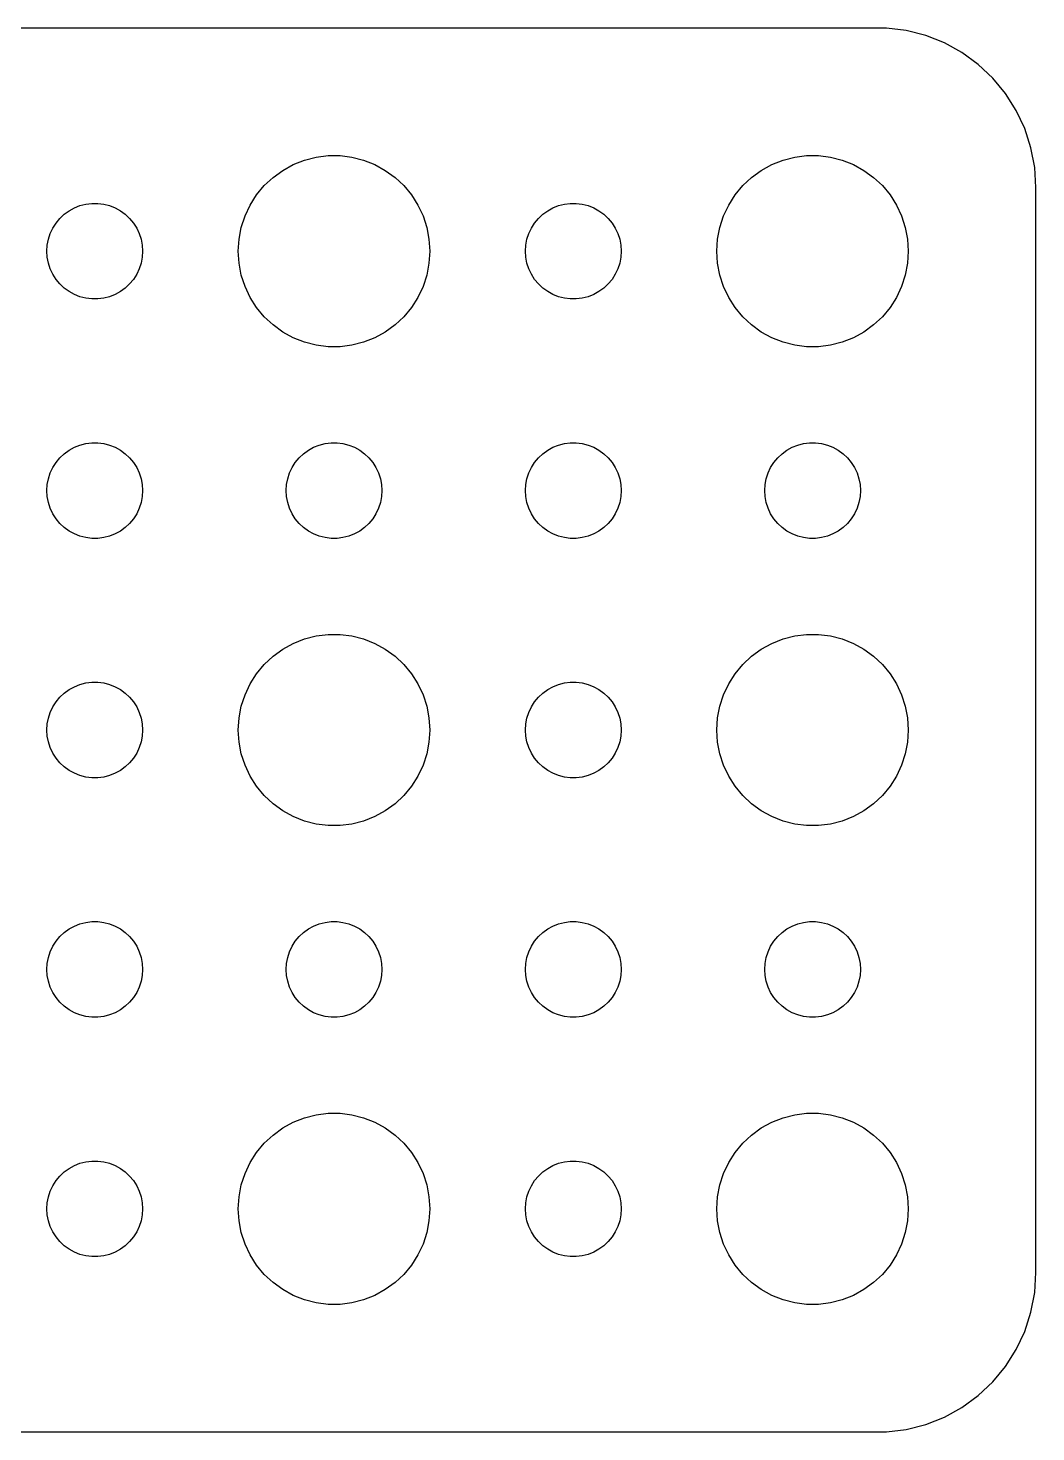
# Model space of a CAD drawing. Header units: metres. Extents: x -29.5 to 29.5, y -22 to 22.
# Drawn here: x -2.09 to 29.5, y -21.99 to 21.99 of the extents above; entities that cross this region are included whole.
import ezdxf

# ---------------------------------------------------------------- set-up
doc = ezdxf.new("R2010")
doc.units = ezdxf.units.M

msp = doc.modelspace()

# ---------------------------------------------------------------- linework, layer by layer
for p, q in [((24.8139, 21.9901), (-24.8139, 21.9901)), ((25.4369, 21.9114), (24.8139, 21.9901)), ((26.0451, 21.7553), (25.4369, 21.9114)), ((26.6289, 21.5241), (26.0451, 21.7553)), ((27.1791, 21.2216), (26.6289, 21.5241)), ((27.6871, 20.8526), (27.1791, 21.2216)), ((28.1448, 20.4227), (27.6871, 20.8526)), ((28.5451, 19.9389), (28.1448, 20.4227)), ((28.8815, 19.4088), (28.5451, 19.9389)), ((29.1489, 18.8406), (28.8815, 19.4088)), ((29.3429, 18.2434), (29.1489, 18.8406)), ((29.4606, 17.6267), (29.3429, 18.2434)), ((5.89252, 17.533), (6.22266, 17.7145)), ((6.22266, 17.7145), (6.57294, 17.8532)), ((6.57294, 17.8532), (6.93785, 17.9469)), ((6.93785, 17.9469), (7.31161, 17.9941)), ((7.31161, 17.9941), (7.68837, 17.9941)), ((7.68837, 17.9941), (8.06213, 17.9469)), ((8.06213, 17.9469), (8.42705, 17.8532)), ((8.42705, 17.8532), (8.77733, 17.7145)), ((8.77733, 17.7145), (9.10747, 17.533)), ((20.8925, 17.533), (21.2227, 17.7145)), ((21.2227, 17.7145), (21.5729, 17.8532)), ((21.5729, 17.8532), (21.9379, 17.9469)), ((21.9379, 17.9469), (22.3116, 17.9941)), ((22.3116, 17.9941), (22.6884, 17.9941)), ((22.6884, 17.9941), (23.0621, 17.9469)), ((23.0621, 17.9469), (23.427, 17.8532)), ((23.427, 17.8532), (23.7773, 17.7145)), ((23.7773, 17.7145), (24.1075, 17.533)), ((29.5, 17), (29.4606, 17.6267)), ((5.31308, 17.0536), (5.58772, 17.3115)), ((5.58772, 17.3115), (5.89252, 17.533)), ((9.10747, 17.533), (9.41226, 17.3115)), ((9.41226, 17.3115), (9.6869, 17.0536)), ((20.3131, 17.0536), (20.5877, 17.3115)), ((20.5877, 17.3115), (20.8925, 17.533)), ((24.1075, 17.533), (24.4123, 17.3115)), ((24.4123, 17.3115), (24.6869, 17.0536)), ((4.87108, 16.4453), (5.07294, 16.7634)), ((5.07294, 16.7634), (5.31308, 17.0536)), ((9.6869, 17.0536), (9.92705, 16.7634)), ((9.92705, 16.7634), (10.1289, 16.4453)), ((19.8711, 16.4453), (20.0729, 16.7634)), ((20.0729, 16.7634), (20.3131, 17.0536)), ((24.6869, 17.0536), (24.927, 16.7634)), ((24.927, 16.7634), (25.1289, 16.4453)), ((29.5, -17), (29.5, 17)), ((-0.803726, 16.2665), (-0.638657, 16.3572)), ((-0.638657, 16.3572), (-0.463516, 16.4266)), ((-0.463516, 16.4266), (-0.281067, 16.4734)), ((-0.281067, 16.4734), (-0.094177, 16.497)), ((-0.094177, 16.497), (0.094177, 16.497)), ((0.094177, 16.497), (0.281067, 16.4734)), ((0.281067, 16.4734), (0.463516, 16.4266)), ((0.463516, 16.4266), (0.638657, 16.3572)), ((0.638657, 16.3572), (0.803726, 16.2665)), ((4.71066, 16.1044), (4.87108, 16.4453)), ((10.1289, 16.4453), (10.2893, 16.1044)), ((14.1963, 16.2665), (14.3613, 16.3572)), ((14.3613, 16.3572), (14.5365, 16.4266)), ((14.5365, 16.4266), (14.7189, 16.4734)), ((14.7189, 16.4734), (14.9058, 16.497)), ((14.9058, 16.497), (15.0942, 16.497)), ((15.0942, 16.497), (15.2811, 16.4734)), ((15.2811, 16.4734), (15.4635, 16.4266)), ((15.4635, 16.4266), (15.6387, 16.3572)), ((15.6387, 16.3572), (15.8037, 16.2665)), ((19.7107, 16.1044), (19.8711, 16.4453)), ((25.1289, 16.4453), (25.2893, 16.1044)), ((-1.31445, 15.7226), (-1.21352, 15.8817)), ((-1.21352, 15.8817), (-1.09344, 16.0268)), ((-1.09344, 16.0268), (-0.956131, 16.1558)), ((-0.956131, 16.1558), (-0.803726, 16.2665)), ((0.803726, 16.2665), (0.956131, 16.1558)), ((0.956131, 16.1558), (1.09344, 16.0268)), ((1.09344, 16.0268), (1.21352, 15.8817)), ((1.21352, 15.8817), (1.31445, 15.7226)), ((4.59424, 15.7461), (4.71066, 16.1044)), ((10.2893, 16.1044), (10.4057, 15.7461)), ((13.6855, 15.7226), (13.7865, 15.8817)), ((13.7865, 15.8817), (13.9065, 16.0268)), ((13.9065, 16.0268), (14.0439, 16.1558)), ((14.0439, 16.1558), (14.1963, 16.2665)), ((15.8037, 16.2665), (15.9561, 16.1558)), ((15.9561, 16.1558), (16.0934, 16.0268)), ((16.0934, 16.0268), (16.2135, 15.8817)), ((16.2135, 15.8817), (16.3145, 15.7226)), ((19.5942, 15.7461), (19.7107, 16.1044)), ((25.2893, 16.1044), (25.4057, 15.7461)), ((-1.45287, 15.373), (-1.39465, 15.5522)), ((-1.39465, 15.5522), (-1.31445, 15.7226)), ((1.31445, 15.7226), (1.39465, 15.5522)), ((1.39465, 15.5522), (1.45287, 15.373)), ((4.52365, 15.376), (4.59424, 15.7461)), ((10.4057, 15.7461), (10.4763, 15.376)), ((13.5471, 15.373), (13.6053, 15.5522)), ((13.6053, 15.5522), (13.6855, 15.7226)), ((16.3145, 15.7226), (16.3947, 15.5522)), ((16.3947, 15.5522), (16.4529, 15.373)), ((19.5237, 15.376), (19.5942, 15.7461)), ((25.4057, 15.7461), (25.4763, 15.376)), ((-1.5, 15), (-1.48816, 15.188)), ((-1.48816, 14.812), (-1.5, 15)), ((-1.48816, 15.188), (-1.45287, 15.373)), ((1.45287, 15.373), (1.48816, 15.188)), ((1.48816, 15.188), (1.5, 15)), ((1.5, 15), (1.48816, 14.812)), ((4.5, 15), (4.52365, 15.376)), ((4.52365, 14.624), (4.5, 15)), ((10.4763, 15.376), (10.5, 15)), ((10.5, 15), (10.4763, 14.624)), ((13.5, 15), (13.5118, 15.188)), ((13.5118, 14.812), (13.5, 15)), ((13.5118, 15.188), (13.5471, 15.373)), ((16.4529, 15.373), (16.4882, 15.188)), ((16.4882, 15.188), (16.5, 15)), ((16.5, 15), (16.4882, 14.812)), ((19.5, 15), (19.5237, 15.376)), ((19.5237, 14.624), (19.5, 15)), ((25.4763, 15.376), (25.5, 15)), ((25.5, 15), (25.4763, 14.624)), ((-1.45287, 14.627), (-1.48816, 14.812)), ((-1.39465, 14.4478), (-1.45287, 14.627)), ((1.45287, 14.627), (1.39465, 14.4478)), ((1.48816, 14.812), (1.45287, 14.627)), ((4.59424, 14.2539), (4.52365, 14.624)), ((10.4763, 14.624), (10.4057, 14.2539)), ((13.5471, 14.627), (13.5118, 14.812)), ((13.6053, 14.4478), (13.5471, 14.627)), ((16.4529, 14.627), (16.3947, 14.4478)), ((16.4882, 14.812), (16.4529, 14.627)), ((19.5942, 14.2539), (19.5237, 14.624)), ((25.4763, 14.624), (25.4057, 14.2539)), ((-1.31445, 14.2774), (-1.39465, 14.4478)), ((-1.21352, 14.1183), (-1.31445, 14.2774)), ((-1.09344, 13.9732), (-1.21352, 14.1183)), ((1.21352, 14.1183), (1.09344, 13.9732)), ((1.31445, 14.2774), (1.21352, 14.1183)), ((1.39465, 14.4478), (1.31445, 14.2774)), ((4.71066, 13.8956), (4.59424, 14.2539)), ((10.4057, 14.2539), (10.2893, 13.8956)), ((13.6855, 14.2774), (13.6053, 14.4478)), ((13.7865, 14.1183), (13.6855, 14.2774)), ((13.9065, 13.9732), (13.7865, 14.1183)), ((16.2135, 14.1183), (16.0934, 13.9732)), ((16.3145, 14.2774), (16.2135, 14.1183)), ((16.3947, 14.4478), (16.3145, 14.2774)), ((19.7107, 13.8956), (19.5942, 14.2539)), ((25.4057, 14.2539), (25.2893, 13.8956)), ((-0.956131, 13.8442), (-1.09344, 13.9732)), ((-0.803726, 13.7335), (-0.956131, 13.8442)), ((-0.638657, 13.6427), (-0.803726, 13.7335)), ((-0.463516, 13.5734), (-0.638657, 13.6427)), ((0.638657, 13.6427), (0.463516, 13.5734)), ((0.803726, 13.7335), (0.638657, 13.6427)), ((0.956131, 13.8442), (0.803726, 13.7335)), ((1.09344, 13.9732), (0.956131, 13.8442)), ((4.87108, 13.5547), (4.71066, 13.8956)), ((10.2893, 13.8956), (10.1289, 13.5547)), ((14.0439, 13.8442), (13.9065, 13.9732)), ((14.1963, 13.7335), (14.0439, 13.8442)), ((14.3613, 13.6427), (14.1963, 13.7335)), ((14.5365, 13.5734), (14.3613, 13.6427)), ((15.6387, 13.6427), (15.4635, 13.5734)), ((15.8037, 13.7335), (15.6387, 13.6427)), ((15.9561, 13.8442), (15.8037, 13.7335)), ((16.0934, 13.9732), (15.9561, 13.8442)), ((19.8711, 13.5547), (19.7107, 13.8956)), ((25.2893, 13.8956), (25.1289, 13.5547)), ((-0.281067, 13.5266), (-0.463516, 13.5734)), ((-0.094177, 13.5029), (-0.281067, 13.5266)), ((0.094177, 13.5029), (-0.094177, 13.5029)), ((0.281067, 13.5266), (0.094177, 13.5029)), ((0.463516, 13.5734), (0.281067, 13.5266)), ((5.07294, 13.2366), (4.87108, 13.5547)), ((5.31308, 12.9464), (5.07294, 13.2366)), ((9.92705, 13.2366), (9.6869, 12.9464)), ((10.1289, 13.5547), (9.92705, 13.2366)), ((14.7189, 13.5266), (14.5365, 13.5734)), ((14.9058, 13.5029), (14.7189, 13.5266)), ((15.0942, 13.5029), (14.9058, 13.5029)), ((15.2811, 13.5266), (15.0942, 13.5029)), ((15.4635, 13.5734), (15.2811, 13.5266)), ((20.0729, 13.2366), (19.8711, 13.5547)), ((20.3131, 12.9464), (20.0729, 13.2366)), ((24.927, 13.2366), (24.6869, 12.9464)), ((25.1289, 13.5547), (24.927, 13.2366)), ((5.58772, 12.6884), (5.31308, 12.9464)), ((9.6869, 12.9464), (9.41226, 12.6884)), ((20.5877, 12.6884), (20.3131, 12.9464)), ((24.6869, 12.9464), (24.4123, 12.6884)), ((5.89252, 12.467), (5.58772, 12.6884)), ((6.22266, 12.2855), (5.89252, 12.467)), ((9.10747, 12.467), (8.77733, 12.2855)), ((9.41226, 12.6884), (9.10747, 12.467)), ((20.8925, 12.467), (20.5877, 12.6884)), ((21.2227, 12.2855), (20.8925, 12.467)), ((24.1075, 12.467), (23.7773, 12.2855)), ((24.4123, 12.6884), (24.1075, 12.467)), ((6.57294, 12.1468), (6.22266, 12.2855)), ((6.93785, 12.0531), (6.57294, 12.1468)), ((7.31161, 12.0059), (6.93785, 12.0531)), ((7.68837, 12.0059), (7.31161, 12.0059)), ((8.06213, 12.0531), (7.68837, 12.0059)), ((8.42705, 12.1468), (8.06213, 12.0531)), ((8.77733, 12.2855), (8.42705, 12.1468)), ((21.5729, 12.1468), (21.2227, 12.2855)), ((21.9379, 12.0531), (21.5729, 12.1468)), ((22.3116, 12.0059), (21.9379, 12.0531)), ((22.6884, 12.0059), (22.3116, 12.0059)), ((23.0621, 12.0531), (22.6884, 12.0059)), ((23.427, 12.1468), (23.0621, 12.0531)), ((23.7773, 12.2855), (23.427, 12.1468)), ((-0.803726, 8.76648), (-0.638657, 8.85724)), ((-0.638657, 8.85724), (-0.463516, 8.92657)), ((-0.463516, 8.92657), (-0.281067, 8.97342)), ((-0.281067, 8.97342), (-0.094177, 8.99704)), ((-0.094177, 8.99704), (0.094177, 8.99704)), ((0.094177, 8.99704), (0.281067, 8.97342)), ((0.281067, 8.97342), (0.463516, 8.92657)), ((0.463516, 8.92657), (0.638657, 8.85724)), ((0.638657, 8.85724), (0.803726, 8.76648)), ((6.69626, 8.76648), (6.86133, 8.85724)), ((6.86133, 8.85724), (7.03647, 8.92657)), ((7.03647, 8.92657), (7.21892, 8.97342)), ((7.21892, 8.97342), (7.40581, 8.99704)), ((7.40581, 8.99704), (7.59418, 8.99704)), ((7.59418, 8.99704), (7.78107, 8.97342)), ((7.78107, 8.97342), (7.96352, 8.92657)), ((7.96352, 8.92657), (8.13866, 8.85724)), ((8.13866, 8.85724), (8.30373, 8.76648)), ((14.1963, 8.76648), (14.3613, 8.85724)), ((14.3613, 8.85724), (14.5365, 8.92657)), ((14.5365, 8.92657), (14.7189, 8.97342)), ((14.7189, 8.97342), (14.9058, 8.99704)), ((14.9058, 8.99704), (15.0942, 8.99704)), ((15.0942, 8.99704), (15.2811, 8.97342)), ((15.2811, 8.97342), (15.4635, 8.92657)), ((15.4635, 8.92657), (15.6387, 8.85724)), ((15.6387, 8.85724), (15.8037, 8.76648)), ((21.6963, 8.76648), (21.8613, 8.85724)), ((21.8613, 8.85724), (22.0365, 8.92657)), ((22.0365, 8.92657), (22.2189, 8.97342)), ((22.2189, 8.97342), (22.4058, 8.99704)), ((22.4058, 8.99704), (22.5942, 8.99704)), ((22.5942, 8.99704), (22.7811, 8.97342)), ((22.7811, 8.97342), (22.9635, 8.92657)), ((22.9635, 8.92657), (23.1387, 8.85724)), ((23.1387, 8.85724), (23.3037, 8.76648)), ((-1.31445, 8.22263), (-1.21352, 8.38167)), ((-1.21352, 8.38167), (-1.09344, 8.52681)), ((-1.09344, 8.52681), (-0.956131, 8.65576)), ((-0.956131, 8.65576), (-0.803726, 8.76648)), ((0.803726, 8.76648), (0.956131, 8.65576)), ((0.956131, 8.65576), (1.09344, 8.52681)), ((1.09344, 8.52681), (1.21352, 8.38167)), ((1.21352, 8.38167), (1.31445, 8.22263)), ((6.18553, 8.22263), (6.28647, 8.38167)), ((6.28647, 8.38167), (6.40654, 8.52681)), ((6.40654, 8.52681), (6.54385, 8.65576)), ((6.54385, 8.65576), (6.69626, 8.76648)), ((8.30373, 8.76648), (8.45613, 8.65576)), ((8.45613, 8.65576), (8.59344, 8.52681)), ((8.59344, 8.52681), (8.71352, 8.38167)), ((8.71352, 8.38167), (8.81445, 8.22263)), ((13.6855, 8.22263), (13.7865, 8.38167)), ((13.7865, 8.38167), (13.9065, 8.52681)), ((13.9065, 8.52681), (14.0439, 8.65576)), ((14.0439, 8.65576), (14.1963, 8.76648)), ((15.8037, 8.76648), (15.9561, 8.65576)), ((15.9561, 8.65576), (16.0934, 8.52681)), ((16.0934, 8.52681), (16.2135, 8.38167)), ((16.2135, 8.38167), (16.3145, 8.22263)), ((21.1855, 8.22263), (21.2865, 8.38167)), ((21.2865, 8.38167), (21.4065, 8.52681)), ((21.4065, 8.52681), (21.5439, 8.65576)), ((21.5439, 8.65576), (21.6963, 8.76648)), ((23.3037, 8.76648), (23.4561, 8.65576)), ((23.4561, 8.65576), (23.5934, 8.52681)), ((23.5934, 8.52681), (23.7135, 8.38167)), ((23.7135, 8.38167), (23.8145, 8.22263)), ((-1.45287, 7.87303), (-1.39465, 8.05219)), ((-1.39465, 8.05219), (-1.31445, 8.22263)), ((1.31445, 8.22263), (1.39465, 8.05219)), ((1.39465, 8.05219), (1.45287, 7.87303)), ((6.04712, 7.87303), (6.10533, 8.05219)), ((6.10533, 8.05219), (6.18553, 8.22263)), ((8.81445, 8.22263), (8.89465, 8.05219)), ((8.89465, 8.05219), (8.95287, 7.87303)), ((13.5471, 7.87303), (13.6053, 8.05219)), ((13.6053, 8.05219), (13.6855, 8.22263)), ((16.3145, 8.22263), (16.3947, 8.05219)), ((16.3947, 8.05219), (16.4529, 7.87303)), ((21.0471, 7.87303), (21.1053, 8.05219)), ((21.1053, 8.05219), (21.1855, 8.22263)), ((23.8145, 8.22263), (23.8947, 8.05219)), ((23.8947, 8.05219), (23.9529, 7.87303)), ((-1.5, 7.5), (-1.48816, 7.68799)), ((-1.48816, 7.312), (-1.5, 7.5)), ((-1.48816, 7.68799), (-1.45287, 7.87303)), ((1.45287, 7.87303), (1.48816, 7.68799)), ((1.48816, 7.68799), (1.5, 7.5)), ((1.5, 7.5), (1.48816, 7.312)), ((6, 7.5), (6.01183, 7.68799)), ((6.01183, 7.312), (6, 7.5)), ((6.01183, 7.68799), (6.04712, 7.87303)), ((8.95287, 7.87303), (8.98816, 7.68799)), ((8.98816, 7.68799), (9, 7.5)), ((9, 7.5), (8.98816, 7.312)), ((13.5, 7.5), (13.5118, 7.68799)), ((13.5118, 7.312), (13.5, 7.5)), ((13.5118, 7.68799), (13.5471, 7.87303)), ((16.4529, 7.87303), (16.4882, 7.68799)), ((16.4882, 7.68799), (16.5, 7.5)), ((16.5, 7.5), (16.4882, 7.312)), ((21, 7.5), (21.0118, 7.68799)), ((21.0118, 7.312), (21, 7.5)), ((21.0118, 7.68799), (21.0471, 7.87303)), ((23.9529, 7.87303), (23.9882, 7.68799)), ((23.9882, 7.68799), (24, 7.5)), ((24, 7.5), (23.9882, 7.312)), ((-1.45287, 7.12695), (-1.48816, 7.312)), ((-1.39465, 6.9478), (-1.45287, 7.12695)), ((1.45287, 7.12695), (1.39465, 6.9478)), ((1.48816, 7.312), (1.45287, 7.12695)), ((6.04712, 7.12695), (6.01183, 7.312)), ((6.10533, 6.9478), (6.04712, 7.12695)), ((8.95287, 7.12695), (8.89465, 6.9478)), ((8.98816, 7.312), (8.95287, 7.12695)), ((13.5471, 7.12695), (13.5118, 7.312)), ((13.6053, 6.9478), (13.5471, 7.12695)), ((16.4529, 7.12695), (16.3947, 6.9478)), ((16.4882, 7.312), (16.4529, 7.12695)), ((21.0471, 7.12695), (21.0118, 7.312)), ((21.1053, 6.9478), (21.0471, 7.12695)), ((23.9529, 7.12695), (23.8947, 6.9478)), ((23.9882, 7.312), (23.9529, 7.12695)), ((-1.31445, 6.77736), (-1.39465, 6.9478)), ((-1.21352, 6.61832), (-1.31445, 6.77736)), ((-1.09344, 6.47318), (-1.21352, 6.61832)), ((1.21352, 6.61832), (1.09344, 6.47318)), ((1.31445, 6.77736), (1.21352, 6.61832)), ((1.39465, 6.9478), (1.31445, 6.77736)), ((6.18553, 6.77736), (6.10533, 6.9478)), ((6.28647, 6.61832), (6.18553, 6.77736)), ((6.40654, 6.47318), (6.28647, 6.61832)), ((8.71352, 6.61832), (8.59344, 6.47318)), ((8.81445, 6.77736), (8.71352, 6.61832)), ((8.89465, 6.9478), (8.81445, 6.77736)), ((13.6855, 6.77736), (13.6053, 6.9478)), ((13.7865, 6.61832), (13.6855, 6.77736)), ((13.9065, 6.47318), (13.7865, 6.61832)), ((16.2135, 6.61832), (16.0934, 6.47318)), ((16.3145, 6.77736), (16.2135, 6.61832)), ((16.3947, 6.9478), (16.3145, 6.77736)), ((21.1855, 6.77736), (21.1053, 6.9478)), ((21.2865, 6.61832), (21.1855, 6.77736)), ((21.4065, 6.47318), (21.2865, 6.61832)), ((23.7135, 6.61832), (23.5934, 6.47318)), ((23.8145, 6.77736), (23.7135, 6.61832)), ((23.8947, 6.9478), (23.8145, 6.77736)), ((-0.956131, 6.34422), (-1.09344, 6.47318)), ((-0.803726, 6.23351), (-0.956131, 6.34422)), ((-0.638657, 6.14275), (-0.803726, 6.23351)), ((0.803726, 6.23351), (0.638657, 6.14275)), ((0.956131, 6.34422), (0.803726, 6.23351)), ((1.09344, 6.47318), (0.956131, 6.34422)), ((6.54385, 6.34422), (6.40654, 6.47318)), ((6.69626, 6.23351), (6.54385, 6.34422)), ((6.86133, 6.14275), (6.69626, 6.23351)), ((8.30373, 6.23351), (8.13866, 6.14275)), ((8.45613, 6.34422), (8.30373, 6.23351)), ((8.59344, 6.47318), (8.45613, 6.34422)), ((14.0439, 6.34422), (13.9065, 6.47318)), ((14.1963, 6.23351), (14.0439, 6.34422)), ((14.3613, 6.14275), (14.1963, 6.23351)), ((15.8037, 6.23351), (15.6387, 6.14275)), ((15.9561, 6.34422), (15.8037, 6.23351)), ((16.0934, 6.47318), (15.9561, 6.34422)), ((21.5439, 6.34422), (21.4065, 6.47318)), ((21.6963, 6.23351), (21.5439, 6.34422)), ((21.8613, 6.14275), (21.6963, 6.23351)), ((23.3037, 6.23351), (23.1387, 6.14275)), ((23.4561, 6.34422), (23.3037, 6.23351)), ((23.5934, 6.47318), (23.4561, 6.34422)), ((-0.463516, 6.07341), (-0.638657, 6.14275)), ((-0.281067, 6.02657), (-0.463516, 6.07341)), ((-0.094177, 6.00294), (-0.281067, 6.02657)), ((0.094177, 6.00294), (-0.094177, 6.00294)), ((0.281067, 6.02657), (0.094177, 6.00294)), ((0.463516, 6.07341), (0.281067, 6.02657)), ((0.638657, 6.14275), (0.463516, 6.07341)), ((7.03647, 6.07341), (6.86133, 6.14275)), ((7.21892, 6.02657), (7.03647, 6.07341)), ((7.40581, 6.00294), (7.21892, 6.02657)), ((7.59418, 6.00294), (7.40581, 6.00294)), ((7.78107, 6.02657), (7.59418, 6.00294)), ((7.96352, 6.07341), (7.78107, 6.02657)), ((8.13866, 6.14275), (7.96352, 6.07341)), ((14.5365, 6.07341), (14.3613, 6.14275)), ((14.7189, 6.02657), (14.5365, 6.07341)), ((14.9058, 6.00294), (14.7189, 6.02657)), ((15.0942, 6.00294), (14.9058, 6.00294)), ((15.2811, 6.02657), (15.0942, 6.00294)), ((15.4635, 6.07341), (15.2811, 6.02657)), ((15.6387, 6.14275), (15.4635, 6.07341)), ((22.0365, 6.07341), (21.8613, 6.14275)), ((22.2189, 6.02657), (22.0365, 6.07341)), ((22.4058, 6.00294), (22.2189, 6.02657)), ((22.5942, 6.00294), (22.4058, 6.00294)), ((22.7811, 6.02657), (22.5942, 6.00294)), ((22.9635, 6.07341), (22.7811, 6.02657)), ((23.1387, 6.14275), (22.9635, 6.07341)), ((5.89252, 2.53297), (6.22266, 2.71448)), ((6.22266, 2.71448), (6.57294, 2.85316)), ((6.57294, 2.85316), (6.93785, 2.94685)), ((6.93785, 2.94685), (7.31161, 2.99408)), ((7.31161, 2.99408), (7.68837, 2.99408)), ((7.68837, 2.99408), (8.06213, 2.94685)), ((8.06213, 2.94685), (8.42705, 2.85316)), ((8.42705, 2.85316), (8.77733, 2.71448)), ((8.77733, 2.71448), (9.10747, 2.53297)), ((20.8925, 2.53297), (21.2227, 2.71448)), ((21.2227, 2.71448), (21.5729, 2.85316)), ((21.5729, 2.85316), (21.9379, 2.94685)), ((21.9379, 2.94685), (22.3116, 2.99408)), ((22.3116, 2.99408), (22.6884, 2.99408)), ((22.6884, 2.99408), (23.0621, 2.94685)), ((23.0621, 2.94685), (23.427, 2.85316)), ((23.427, 2.85316), (23.7773, 2.71448)), ((23.7773, 2.71448), (24.1075, 2.53297)), ((5.31308, 2.05363), (5.58772, 2.31154)), ((5.58772, 2.31154), (5.89252, 2.53297)), ((9.10747, 2.53297), (9.41226, 2.31154)), ((9.41226, 2.31154), (9.6869, 2.05363)), ((20.3131, 2.05363), (20.5877, 2.31154)), ((20.5877, 2.31154), (20.8925, 2.53297)), ((24.1075, 2.53297), (24.4123, 2.31154)), ((24.4123, 2.31154), (24.6869, 2.05363)), ((4.87108, 1.44525), (5.07294, 1.76335)), ((5.07294, 1.76335), (5.31308, 2.05363)), ((9.6869, 2.05363), (9.92705, 1.76335)), ((9.92705, 1.76335), (10.1289, 1.44525)), ((19.8711, 1.44525), (20.0729, 1.76335)), ((20.0729, 1.76335), (20.3131, 2.05363)), ((24.6869, 2.05363), (24.927, 1.76335)), ((24.927, 1.76335), (25.1289, 1.44525)), ((-0.803726, 1.26648), (-0.638657, 1.35724)), ((-0.638657, 1.35724), (-0.463516, 1.42657)), ((-0.463516, 1.42657), (-0.281067, 1.47342)), ((-0.281067, 1.47342), (-0.094177, 1.49704)), ((-0.094177, 1.49704), (0.094177, 1.49704)), ((0.094177, 1.49704), (0.281067, 1.47342)), ((0.281067, 1.47342), (0.463516, 1.42657)), ((0.463516, 1.42657), (0.638657, 1.35724)), ((0.638657, 1.35724), (0.803726, 1.26648)), ((4.71066, 1.10437), (4.87108, 1.44525)), ((10.1289, 1.44525), (10.2893, 1.10437)), ((14.1963, 1.26648), (14.3613, 1.35724)), ((14.3613, 1.35724), (14.5365, 1.42657)), ((14.5365, 1.42657), (14.7189, 1.47342)), ((14.7189, 1.47342), (14.9058, 1.49704)), ((14.9058, 1.49704), (15.0942, 1.49704)), ((15.0942, 1.49704), (15.2811, 1.47342)), ((15.2811, 1.47342), (15.4635, 1.42657)), ((15.4635, 1.42657), (15.6387, 1.35724)), ((15.6387, 1.35724), (15.8037, 1.26648)), ((19.7107, 1.10437), (19.8711, 1.44525)), ((25.1289, 1.44525), (25.2893, 1.10437)), ((-1.31445, 0.722626), (-1.21352, 0.881668)), ((-1.21352, 0.881668), (-1.09344, 1.02681)), ((-1.09344, 1.02681), (-0.956131, 1.15576)), ((-0.956131, 1.15576), (-0.803726, 1.26648)), ((0.803726, 1.26648), (0.956131, 1.15576)), ((0.956131, 1.15576), (1.09344, 1.02681)), ((1.09344, 1.02681), (1.21352, 0.881668)), ((1.21352, 0.881668), (1.31445, 0.722626)), ((4.59424, 0.746063), (4.71066, 1.10437)), ((10.2893, 1.10437), (10.4057, 0.746063)), ((13.6855, 0.722626), (13.7865, 0.881668)), ((13.7865, 0.881668), (13.9065, 1.02681)), ((13.9065, 1.02681), (14.0439, 1.15576)), ((14.0439, 1.15576), (14.1963, 1.26648)), ((15.8037, 1.26648), (15.9561, 1.15576)), ((15.9561, 1.15576), (16.0934, 1.02681)), ((16.0934, 1.02681), (16.2135, 0.881668)), ((16.2135, 0.881668), (16.3145, 0.722626)), ((19.5942, 0.746063), (19.7107, 1.10437)), ((25.2893, 1.10437), (25.4057, 0.746063)), ((-1.45287, 0.373032), (-1.39465, 0.552185)), ((-1.39465, 0.552185), (-1.31445, 0.722626)), ((1.31445, 0.722626), (1.39465, 0.552185)), ((1.39465, 0.552185), (1.45287, 0.373032)), ((4.52365, 0.375992), (4.59424, 0.746063)), ((10.4057, 0.746063), (10.4763, 0.375992)), ((13.5471, 0.373032), (13.6053, 0.552185)), ((13.6053, 0.552185), (13.6855, 0.722626)), ((16.3145, 0.722626), (16.3947, 0.552185)), ((16.3947, 0.552185), (16.4529, 0.373032)), ((19.5237, 0.375992), (19.5942, 0.746063)), ((25.4057, 0.746063), (25.4763, 0.375992)), ((-1.5, 0), (-1.48816, 0.187988)), ((-1.48816, -0.187988), (-1.5, 0)), ((-1.48816, 0.187988), (-1.45287, 0.373032)), ((1.45287, 0.373032), (1.48816, 0.187988)), ((1.48816, 0.187988), (1.5, 0)), ((1.5, 0), (1.48816, -0.187988)), ((4.5, 0), (4.52365, 0.375992)), ((4.52365, -0.375992), (4.5, 0)), ((10.4763, 0.375992), (10.5, 0)), ((10.5, 0), (10.4763, -0.375992)), ((13.5, 0), (13.5118, 0.187988)), ((13.5118, -0.187988), (13.5, 0)), ((13.5118, 0.187988), (13.5471, 0.373032)), ((16.4529, 0.373032), (16.4882, 0.187988)), ((16.4882, 0.187988), (16.5, 0)), ((16.5, 0), (16.4882, -0.187988)), ((19.5, 0), (19.5237, 0.375992)), ((19.5237, -0.375992), (19.5, 0)), ((25.4763, 0.375992), (25.5, 0)), ((25.5, 0), (25.4763, -0.375992)), ((-1.45287, -0.373032), (-1.48816, -0.187988)), ((-1.39465, -0.552185), (-1.45287, -0.373032)), ((1.45287, -0.373032), (1.39465, -0.552185)), ((1.48816, -0.187988), (1.45287, -0.373032)), ((4.59424, -0.746063), (4.52365, -0.375992)), ((10.4763, -0.375992), (10.4057, -0.746063)), ((13.5471, -0.373032), (13.5118, -0.187988)), ((13.6053, -0.552185), (13.5471, -0.373032)), ((16.4529, -0.373032), (16.3947, -0.552185)), ((16.4882, -0.187988), (16.4529, -0.373032)), ((19.5942, -0.746063), (19.5237, -0.375992)), ((25.4763, -0.375992), (25.4057, -0.746063)), ((-1.31445, -0.722626), (-1.39465, -0.552185)), ((-1.21352, -0.881668), (-1.31445, -0.722626)), ((1.31445, -0.722626), (1.21352, -0.881668)), ((1.39465, -0.552185), (1.31445, -0.722626)), ((4.71066, -1.10437), (4.59424, -0.746063)), ((10.4057, -0.746063), (10.2893, -1.10437)), ((13.6855, -0.722626), (13.6053, -0.552185)), ((13.7865, -0.881668), (13.6855, -0.722626)), ((16.3145, -0.722626), (16.2135, -0.881668)), ((16.3947, -0.552185), (16.3145, -0.722626)), ((19.7107, -1.10437), (19.5942, -0.746063)), ((25.4057, -0.746063), (25.2893, -1.10437)), ((-1.09344, -1.02681), (-1.21352, -0.881668)), ((-0.956131, -1.15576), (-1.09344, -1.02681)), ((-0.803726, -1.26648), (-0.956131, -1.15576)), ((-0.638657, -1.35724), (-0.803726, -1.26648)), ((0.803726, -1.26648), (0.638657, -1.35724)), ((0.956131, -1.15576), (0.803726, -1.26648)), ((1.09344, -1.02681), (0.956131, -1.15576)), ((1.21352, -0.881668), (1.09344, -1.02681)), ((4.87108, -1.44525), (4.71066, -1.10437)), ((10.2893, -1.10437), (10.1289, -1.44525)), ((13.9065, -1.02681), (13.7865, -0.881668)), ((14.0439, -1.15576), (13.9065, -1.02681)), ((14.1963, -1.26648), (14.0439, -1.15576)), ((14.3613, -1.35724), (14.1963, -1.26648)), ((15.8037, -1.26648), (15.6387, -1.35724)), ((15.9561, -1.15576), (15.8037, -1.26648)), ((16.0934, -1.02681), (15.9561, -1.15576)), ((16.2135, -0.881668), (16.0934, -1.02681)), ((19.8711, -1.44525), (19.7107, -1.10437)), ((25.2893, -1.10437), (25.1289, -1.44525)), ((-0.463516, -1.42657), (-0.638657, -1.35724)), ((-0.281067, -1.47342), (-0.463516, -1.42657)), ((-0.094177, -1.49704), (-0.281067, -1.47342)), ((0.094177, -1.49704), (-0.094177, -1.49704)), ((0.281067, -1.47342), (0.094177, -1.49704)), ((0.463516, -1.42657), (0.281067, -1.47342)), ((0.638657, -1.35724), (0.463516, -1.42657)), ((5.07294, -1.76335), (4.87108, -1.44525)), ((10.1289, -1.44525), (9.92705, -1.76335)), ((14.5365, -1.42657), (14.3613, -1.35724)), ((14.7189, -1.47342), (14.5365, -1.42657)), ((14.9058, -1.49704), (14.7189, -1.47342)), ((15.0942, -1.49704), (14.9058, -1.49704)), ((15.2811, -1.47342), (15.0942, -1.49704)), ((15.4635, -1.42657), (15.2811, -1.47342)), ((15.6387, -1.35724), (15.4635, -1.42657)), ((20.0729, -1.76335), (19.8711, -1.44525)), ((25.1289, -1.44525), (24.927, -1.76335)), ((5.31308, -2.05363), (5.07294, -1.76335)), ((5.58772, -2.31154), (5.31308, -2.05363)), ((9.6869, -2.05363), (9.41226, -2.31154)), ((9.92705, -1.76335), (9.6869, -2.05363)), ((20.3131, -2.05363), (20.0729, -1.76335)), ((20.5877, -2.31154), (20.3131, -2.05363)), ((24.6869, -2.05363), (24.4123, -2.31154)), ((24.927, -1.76335), (24.6869, -2.05363)), ((5.89252, -2.53297), (5.58772, -2.31154)), ((6.22266, -2.71448), (5.89252, -2.53297)), ((9.10747, -2.53297), (8.77733, -2.71448)), ((9.41226, -2.31154), (9.10747, -2.53297)), ((20.8925, -2.53297), (20.5877, -2.31154)), ((21.2227, -2.71448), (20.8925, -2.53297)), ((24.1075, -2.53297), (23.7773, -2.71448)), ((24.4123, -2.31154), (24.1075, -2.53297)), ((6.57294, -2.85316), (6.22266, -2.71448)), ((6.93785, -2.94685), (6.57294, -2.85316)), ((7.31161, -2.99408), (6.93785, -2.94685)), ((7.68837, -2.99408), (7.31161, -2.99408)), ((8.06213, -2.94685), (7.68837, -2.99408)), ((8.42705, -2.85316), (8.06213, -2.94685)), ((8.77733, -2.71448), (8.42705, -2.85316)), ((21.5729, -2.85316), (21.2227, -2.71448)), ((21.9379, -2.94685), (21.5729, -2.85316)), ((22.3116, -2.99408), (21.9379, -2.94685)), ((22.6884, -2.99408), (22.3116, -2.99408)), ((23.0621, -2.94685), (22.6884, -2.99408)), ((23.427, -2.85316), (23.0621, -2.94685)), ((23.7773, -2.71448), (23.427, -2.85316)), ((-0.803726, -6.23351), (-0.638657, -6.14275)), ((-0.638657, -6.14275), (-0.463516, -6.07341)), ((-0.463516, -6.07341), (-0.281067, -6.02657)), ((-0.281067, -6.02657), (-0.094177, -6.00294)), ((-0.094177, -6.00294), (0.094177, -6.00294)), ((0.094177, -6.00294), (0.281067, -6.02657)), ((0.281067, -6.02657), (0.463516, -6.07341)), ((0.463516, -6.07341), (0.638657, -6.14275)), ((0.638657, -6.14275), (0.803726, -6.23351)), ((6.69626, -6.23351), (6.86133, -6.14275)), ((6.86133, -6.14275), (7.03647, -6.07341)), ((7.03647, -6.07341), (7.21892, -6.02657)), ((7.21892, -6.02657), (7.40581, -6.00294)), ((7.40581, -6.00294), (7.59418, -6.00294)), ((7.59418, -6.00294), (7.78107, -6.02657)), ((7.78107, -6.02657), (7.96352, -6.07341)), ((7.96352, -6.07341), (8.13866, -6.14275)), ((8.13866, -6.14275), (8.30373, -6.23351)), ((14.1963, -6.23351), (14.3613, -6.14275)), ((14.3613, -6.14275), (14.5365, -6.07341)), ((14.5365, -6.07341), (14.7189, -6.02657)), ((14.7189, -6.02657), (14.9058, -6.00294)), ((14.9058, -6.00294), (15.0942, -6.00294)), ((15.0942, -6.00294), (15.2811, -6.02657)), ((15.2811, -6.02657), (15.4635, -6.07341)), ((15.4635, -6.07341), (15.6387, -6.14275)), ((15.6387, -6.14275), (15.8037, -6.23351)), ((21.6963, -6.23351), (21.8613, -6.14275)), ((21.8613, -6.14275), (22.0365, -6.07341)), ((22.0365, -6.07341), (22.2189, -6.02657)), ((22.2189, -6.02657), (22.4058, -6.00294)), ((22.4058, -6.00294), (22.5942, -6.00294)), ((22.5942, -6.00294), (22.7811, -6.02657)), ((22.7811, -6.02657), (22.9635, -6.07341)), ((22.9635, -6.07341), (23.1387, -6.14275)), ((23.1387, -6.14275), (23.3037, -6.23351)), ((-1.21352, -6.61832), (-1.09344, -6.47318)), ((-1.09344, -6.47318), (-0.956131, -6.34422)), ((-0.956131, -6.34422), (-0.803726, -6.23351)), ((0.803726, -6.23351), (0.956131, -6.34422)), ((0.956131, -6.34422), (1.09344, -6.47318)), ((1.09344, -6.47318), (1.21352, -6.61832)), ((6.28647, -6.61832), (6.40654, -6.47318)), ((6.40654, -6.47318), (6.54385, -6.34422)), ((6.54385, -6.34422), (6.69626, -6.23351)), ((8.30373, -6.23351), (8.45613, -6.34422)), ((8.45613, -6.34422), (8.59344, -6.47318)), ((8.59344, -6.47318), (8.71352, -6.61832)), ((13.7865, -6.61832), (13.9065, -6.47318)), ((13.9065, -6.47318), (14.0439, -6.34422)), ((14.0439, -6.34422), (14.1963, -6.23351)), ((15.8037, -6.23351), (15.9561, -6.34422)), ((15.9561, -6.34422), (16.0934, -6.47318)), ((16.0934, -6.47318), (16.2135, -6.61832)), ((21.2865, -6.61832), (21.4065, -6.47318)), ((21.4065, -6.47318), (21.5439, -6.34422)), ((21.5439, -6.34422), (21.6963, -6.23351)), ((23.3037, -6.23351), (23.4561, -6.34422)), ((23.4561, -6.34422), (23.5934, -6.47318)), ((23.5934, -6.47318), (23.7135, -6.61832)), ((-1.45287, -7.12695), (-1.39465, -6.9478)), ((-1.39465, -6.9478), (-1.31445, -6.77736)), ((-1.31445, -6.77736), (-1.21352, -6.61832)), ((1.21352, -6.61832), (1.31445, -6.77736)), ((1.31445, -6.77736), (1.39465, -6.9478)), ((1.39465, -6.9478), (1.45287, -7.12695)), ((6.04712, -7.12695), (6.10533, -6.9478)), ((6.10533, -6.9478), (6.18553, -6.77736)), ((6.18553, -6.77736), (6.28647, -6.61832)), ((8.71352, -6.61832), (8.81445, -6.77736)), ((8.81445, -6.77736), (8.89465, -6.9478)), ((8.89465, -6.9478), (8.95287, -7.12695)), ((13.5471, -7.12695), (13.6053, -6.9478)), ((13.6053, -6.9478), (13.6855, -6.77736)), ((13.6855, -6.77736), (13.7865, -6.61832)), ((16.2135, -6.61832), (16.3145, -6.77736)), ((16.3145, -6.77736), (16.3947, -6.9478)), ((16.3947, -6.9478), (16.4529, -7.12695)), ((21.0471, -7.12695), (21.1053, -6.9478)), ((21.1053, -6.9478), (21.1855, -6.77736)), ((21.1855, -6.77736), (21.2865, -6.61832)), ((23.7135, -6.61832), (23.8145, -6.77736)), ((23.8145, -6.77736), (23.8947, -6.9478)), ((23.8947, -6.9478), (23.9529, -7.12695)), ((-1.5, -7.5), (-1.48816, -7.312)), ((-1.48816, -7.312), (-1.45287, -7.12695)), ((1.45287, -7.12695), (1.48816, -7.312)), ((1.48816, -7.312), (1.5, -7.5)), ((6, -7.5), (6.01183, -7.312)), ((6.01183, -7.312), (6.04712, -7.12695)), ((8.95287, -7.12695), (8.98816, -7.312)), ((8.98816, -7.312), (9, -7.5)), ((13.5, -7.5), (13.5118, -7.312)), ((13.5118, -7.312), (13.5471, -7.12695)), ((16.4529, -7.12695), (16.4882, -7.312)), ((16.4882, -7.312), (16.5, -7.5)), ((21, -7.5), (21.0118, -7.312)), ((21.0118, -7.312), (21.0471, -7.12695)), ((23.9529, -7.12695), (23.9882, -7.312)), ((23.9882, -7.312), (24, -7.5)), ((-1.48816, -7.68799), (-1.5, -7.5)), ((-1.45287, -7.87303), (-1.48816, -7.68799)), ((-1.39465, -8.05219), (-1.45287, -7.87303)), ((1.45287, -7.87303), (1.39465, -8.05219)), ((1.48816, -7.68799), (1.45287, -7.87303)), ((1.5, -7.5), (1.48816, -7.68799)), ((6.01183, -7.68799), (6, -7.5)), ((6.04712, -7.87303), (6.01183, -7.68799)), ((6.10533, -8.05219), (6.04712, -7.87303)), ((8.95287, -7.87303), (8.89465, -8.05219)), ((8.98816, -7.68799), (8.95287, -7.87303)), ((9, -7.5), (8.98816, -7.68799)), ((13.5118, -7.68799), (13.5, -7.5)), ((13.5471, -7.87303), (13.5118, -7.68799)), ((13.6053, -8.05219), (13.5471, -7.87303)), ((16.4529, -7.87303), (16.3947, -8.05219)), ((16.4882, -7.68799), (16.4529, -7.87303)), ((16.5, -7.5), (16.4882, -7.68799)), ((21.0118, -7.68799), (21, -7.5)), ((21.0471, -7.87303), (21.0118, -7.68799)), ((21.1053, -8.05219), (21.0471, -7.87303)), ((23.9529, -7.87303), (23.8947, -8.05219)), ((23.9882, -7.68799), (23.9529, -7.87303)), ((24, -7.5), (23.9882, -7.68799)), ((-1.31445, -8.22263), (-1.39465, -8.05219)), ((-1.21352, -8.38167), (-1.31445, -8.22263)), ((1.31445, -8.22263), (1.21352, -8.38167)), ((1.39465, -8.05219), (1.31445, -8.22263)), ((6.18553, -8.22263), (6.10533, -8.05219)), ((6.28647, -8.38167), (6.18553, -8.22263)), ((8.81445, -8.22263), (8.71352, -8.38167)), ((8.89465, -8.05219), (8.81445, -8.22263)), ((13.6855, -8.22263), (13.6053, -8.05219)), ((13.7865, -8.38167), (13.6855, -8.22263)), ((16.3145, -8.22263), (16.2135, -8.38167)), ((16.3947, -8.05219), (16.3145, -8.22263)), ((21.1855, -8.22263), (21.1053, -8.05219)), ((21.2865, -8.38167), (21.1855, -8.22263)), ((23.8145, -8.22263), (23.7135, -8.38167)), ((23.8947, -8.05219), (23.8145, -8.22263)), ((-1.09344, -8.52681), (-1.21352, -8.38167)), ((-0.956131, -8.65576), (-1.09344, -8.52681)), ((-0.803726, -8.76648), (-0.956131, -8.65576)), ((-0.638657, -8.85724), (-0.803726, -8.76648)), ((0.803726, -8.76648), (0.638657, -8.85724)), ((0.956131, -8.65576), (0.803726, -8.76648)), ((1.09344, -8.52681), (0.956131, -8.65576)), ((1.21352, -8.38167), (1.09344, -8.52681)), ((6.40654, -8.52681), (6.28647, -8.38167)), ((6.54385, -8.65576), (6.40654, -8.52681)), ((6.69626, -8.76648), (6.54385, -8.65576)), ((6.86133, -8.85724), (6.69626, -8.76648)), ((8.30373, -8.76648), (8.13866, -8.85724)), ((8.45613, -8.65576), (8.30373, -8.76648)), ((8.59344, -8.52681), (8.45613, -8.65576)), ((8.71352, -8.38167), (8.59344, -8.52681)), ((13.9065, -8.52681), (13.7865, -8.38167)), ((14.0439, -8.65576), (13.9065, -8.52681)), ((14.1963, -8.76648), (14.0439, -8.65576)), ((14.3613, -8.85724), (14.1963, -8.76648)), ((15.8037, -8.76648), (15.6387, -8.85724)), ((15.9561, -8.65576), (15.8037, -8.76648)), ((16.0934, -8.52681), (15.9561, -8.65576)), ((16.2135, -8.38167), (16.0934, -8.52681)), ((21.4065, -8.52681), (21.2865, -8.38167)), ((21.5439, -8.65576), (21.4065, -8.52681)), ((21.6963, -8.76648), (21.5439, -8.65576)), ((21.8613, -8.85724), (21.6963, -8.76648)), ((23.3037, -8.76648), (23.1387, -8.85724)), ((23.4561, -8.65576), (23.3037, -8.76648)), ((23.5934, -8.52681), (23.4561, -8.65576)), ((23.7135, -8.38167), (23.5934, -8.52681)), ((-0.463516, -8.92657), (-0.638657, -8.85724)), ((-0.281067, -8.97342), (-0.463516, -8.92657)), ((-0.094177, -8.99704), (-0.281067, -8.97342)), ((0.094177, -8.99704), (-0.094177, -8.99704)), ((0.281067, -8.97342), (0.094177, -8.99704)), ((0.463516, -8.92657), (0.281067, -8.97342)), ((0.638657, -8.85724), (0.463516, -8.92657)), ((7.03647, -8.92657), (6.86133, -8.85724)), ((7.21892, -8.97342), (7.03647, -8.92657)), ((7.40581, -8.99704), (7.21892, -8.97342)), ((7.59418, -8.99704), (7.40581, -8.99704)), ((7.78107, -8.97342), (7.59418, -8.99704)), ((7.96352, -8.92657), (7.78107, -8.97342)), ((8.13866, -8.85724), (7.96352, -8.92657)), ((14.5365, -8.92657), (14.3613, -8.85724)), ((14.7189, -8.97342), (14.5365, -8.92657)), ((14.9058, -8.99704), (14.7189, -8.97342)), ((15.0942, -8.99704), (14.9058, -8.99704)), ((15.2811, -8.97342), (15.0942, -8.99704)), ((15.4635, -8.92657), (15.2811, -8.97342)), ((15.6387, -8.85724), (15.4635, -8.92657)), ((22.0365, -8.92657), (21.8613, -8.85724)), ((22.2189, -8.97342), (22.0365, -8.92657)), ((22.4058, -8.99704), (22.2189, -8.97342)), ((22.5942, -8.99704), (22.4058, -8.99704)), ((22.7811, -8.97342), (22.5942, -8.99704)), ((22.9635, -8.92657), (22.7811, -8.97342)), ((23.1387, -8.85724), (22.9635, -8.92657)), ((5.89252, -12.467), (6.22266, -12.2855)), ((6.22266, -12.2855), (6.57294, -12.1468)), ((6.57294, -12.1468), (6.93785, -12.0531)), ((6.93785, -12.0531), (7.31161, -12.0059)), ((7.31161, -12.0059), (7.68837, -12.0059)), ((7.68837, -12.0059), (8.06213, -12.0531)), ((8.06213, -12.0531), (8.42705, -12.1468)), ((8.42705, -12.1468), (8.77733, -12.2855)), ((8.77733, -12.2855), (9.10747, -12.467)), ((20.8925, -12.467), (21.2227, -12.2855)), ((21.2227, -12.2855), (21.5729, -12.1468)), ((21.5729, -12.1468), (21.9379, -12.0531)), ((21.9379, -12.0531), (22.3116, -12.0059)), ((22.3116, -12.0059), (22.6884, -12.0059)), ((22.6884, -12.0059), (23.0621, -12.0531)), ((23.0621, -12.0531), (23.427, -12.1468)), ((23.427, -12.1468), (23.7773, -12.2855)), ((23.7773, -12.2855), (24.1075, -12.467)), ((5.31308, -12.9464), (5.58772, -12.6884)), ((5.58772, -12.6884), (5.89252, -12.467)), ((9.10747, -12.467), (9.41226, -12.6884)), ((9.41226, -12.6884), (9.6869, -12.9464)), ((20.3131, -12.9464), (20.5877, -12.6884)), ((20.5877, -12.6884), (20.8925, -12.467)), ((24.1075, -12.467), (24.4123, -12.6884)), ((24.4123, -12.6884), (24.6869, -12.9464)), ((5.07294, -13.2366), (5.31308, -12.9464)), ((9.6869, -12.9464), (9.92705, -13.2366)), ((20.0729, -13.2366), (20.3131, -12.9464)), ((24.6869, -12.9464), (24.927, -13.2366)), ((-0.638657, -13.6427), (-0.463516, -13.5734)), ((-0.463516, -13.5734), (-0.281067, -13.5266)), ((-0.281067, -13.5266), (-0.094177, -13.5029)), ((-0.094177, -13.5029), (0.094177, -13.5029)), ((0.094177, -13.5029), (0.281067, -13.5266)), ((0.281067, -13.5266), (0.463516, -13.5734)), ((0.463516, -13.5734), (0.638657, -13.6427)), ((4.71066, -13.8956), (4.87108, -13.5547)), ((4.87108, -13.5547), (5.07294, -13.2366)), ((9.92705, -13.2366), (10.1289, -13.5547)), ((10.1289, -13.5547), (10.2893, -13.8956)), ((14.3613, -13.6427), (14.5365, -13.5734)), ((14.5365, -13.5734), (14.7189, -13.5266)), ((14.7189, -13.5266), (14.9058, -13.5029)), ((14.9058, -13.5029), (15.0942, -13.5029)), ((15.0942, -13.5029), (15.2811, -13.5266)), ((15.2811, -13.5266), (15.4635, -13.5734)), ((15.4635, -13.5734), (15.6387, -13.6427)), ((19.7107, -13.8956), (19.8711, -13.5547)), ((19.8711, -13.5547), (20.0729, -13.2366)), ((24.927, -13.2366), (25.1289, -13.5547)), ((25.1289, -13.5547), (25.2893, -13.8956)), ((-1.21352, -14.1183), (-1.09344, -13.9732)), ((-1.09344, -13.9732), (-0.956131, -13.8442)), ((-0.956131, -13.8442), (-0.803726, -13.7335)), ((-0.803726, -13.7335), (-0.638657, -13.6427)), ((0.638657, -13.6427), (0.803726, -13.7335)), ((0.803726, -13.7335), (0.956131, -13.8442)), ((0.956131, -13.8442), (1.09344, -13.9732)), ((1.09344, -13.9732), (1.21352, -14.1183)), ((4.59424, -14.2539), (4.71066, -13.8956)), ((10.2893, -13.8956), (10.4057, -14.2539)), ((13.7865, -14.1183), (13.9065, -13.9732)), ((13.9065, -13.9732), (14.0439, -13.8442)), ((14.0439, -13.8442), (14.1963, -13.7335)), ((14.1963, -13.7335), (14.3613, -13.6427)), ((15.6387, -13.6427), (15.8037, -13.7335)), ((15.8037, -13.7335), (15.9561, -13.8442)), ((15.9561, -13.8442), (16.0934, -13.9732)), ((16.0934, -13.9732), (16.2135, -14.1183)), ((19.5942, -14.2539), (19.7107, -13.8956)), ((25.2893, -13.8956), (25.4057, -14.2539)), ((-1.45287, -14.627), (-1.39465, -14.4478)), ((-1.39465, -14.4478), (-1.31445, -14.2774)), ((-1.31445, -14.2774), (-1.21352, -14.1183)), ((1.21352, -14.1183), (1.31445, -14.2774)), ((1.31445, -14.2774), (1.39465, -14.4478)), ((1.39465, -14.4478), (1.45287, -14.627)), ((4.52365, -14.624), (4.59424, -14.2539)), ((10.4057, -14.2539), (10.4763, -14.624)), ((13.5471, -14.627), (13.6053, -14.4478)), ((13.6053, -14.4478), (13.6855, -14.2774)), ((13.6855, -14.2774), (13.7865, -14.1183)), ((16.2135, -14.1183), (16.3145, -14.2774)), ((16.3145, -14.2774), (16.3947, -14.4478)), ((16.3947, -14.4478), (16.4529, -14.627)), ((19.5237, -14.624), (19.5942, -14.2539)), ((25.4057, -14.2539), (25.4763, -14.624)), ((-1.5, -15), (-1.48816, -14.812)), ((-1.48816, -14.812), (-1.45287, -14.627)), ((1.45287, -14.627), (1.48816, -14.812)), ((1.48816, -14.812), (1.5, -15)), ((4.5, -15), (4.52365, -14.624)), ((10.4763, -14.624), (10.5, -15)), ((13.5, -15), (13.5118, -14.812)), ((13.5118, -14.812), (13.5471, -14.627)), ((16.4529, -14.627), (16.4882, -14.812)), ((16.4882, -14.812), (16.5, -15)), ((19.5, -15), (19.5237, -14.624)), ((25.4763, -14.624), (25.5, -15)), ((-1.48816, -15.188), (-1.5, -15)), ((-1.45287, -15.373), (-1.48816, -15.188)), ((-1.39465, -15.5522), (-1.45287, -15.373)), ((1.45287, -15.373), (1.39465, -15.5522)), ((1.48816, -15.188), (1.45287, -15.373)), ((1.5, -15), (1.48816, -15.188)), ((4.52365, -15.376), (4.5, -15)), ((4.59424, -15.7461), (4.52365, -15.376)), ((10.4763, -15.376), (10.4057, -15.7461)), ((10.5, -15), (10.4763, -15.376)), ((13.5118, -15.188), (13.5, -15)), ((13.5471, -15.373), (13.5118, -15.188)), ((13.6053, -15.5522), (13.5471, -15.373)), ((16.4529, -15.373), (16.3947, -15.5522)), ((16.4882, -15.188), (16.4529, -15.373)), ((16.5, -15), (16.4882, -15.188)), ((19.5237, -15.376), (19.5, -15)), ((19.5942, -15.7461), (19.5237, -15.376)), ((25.4763, -15.376), (25.4057, -15.7461)), ((25.5, -15), (25.4763, -15.376)), ((-1.31445, -15.7226), (-1.39465, -15.5522)), ((-1.21352, -15.8817), (-1.31445, -15.7226)), ((1.31445, -15.7226), (1.21352, -15.8817)), ((1.39465, -15.5522), (1.31445, -15.7226)), ((4.71066, -16.1044), (4.59424, -15.7461)), ((10.4057, -15.7461), (10.2893, -16.1044)), ((13.6855, -15.7226), (13.6053, -15.5522)), ((13.7865, -15.8817), (13.6855, -15.7226)), ((16.3145, -15.7226), (16.2135, -15.8817)), ((16.3947, -15.5522), (16.3145, -15.7226)), ((19.7107, -16.1044), (19.5942, -15.7461)), ((25.4057, -15.7461), (25.2893, -16.1044)), ((-1.09344, -16.0268), (-1.21352, -15.8817)), ((-0.956131, -16.1558), (-1.09344, -16.0268)), ((-0.803726, -16.2665), (-0.956131, -16.1558)), ((-0.638657, -16.3572), (-0.803726, -16.2665)), ((0.803726, -16.2665), (0.638657, -16.3572)), ((0.956131, -16.1558), (0.803726, -16.2665)), ((1.09344, -16.0268), (0.956131, -16.1558)), ((1.21352, -15.8817), (1.09344, -16.0268)), ((4.87108, -16.4453), (4.71066, -16.1044)), ((10.2893, -16.1044), (10.1289, -16.4453)), ((13.9065, -16.0268), (13.7865, -15.8817)), ((14.0439, -16.1558), (13.9065, -16.0268)), ((14.1963, -16.2665), (14.0439, -16.1558)), ((14.3613, -16.3572), (14.1963, -16.2665)), ((15.8037, -16.2665), (15.6387, -16.3572)), ((15.9561, -16.1558), (15.8037, -16.2665)), ((16.0934, -16.0268), (15.9561, -16.1558)), ((16.2135, -15.8817), (16.0934, -16.0268)), ((19.8711, -16.4453), (19.7107, -16.1044)), ((25.2893, -16.1044), (25.1289, -16.4453)), ((-0.463516, -16.4266), (-0.638657, -16.3572)), ((-0.281067, -16.4734), (-0.463516, -16.4266)), ((-0.094177, -16.497), (-0.281067, -16.4734)), ((0.094177, -16.497), (-0.094177, -16.497)), ((0.281067, -16.4734), (0.094177, -16.497)), ((0.463516, -16.4266), (0.281067, -16.4734)), ((0.638657, -16.3572), (0.463516, -16.4266)), ((5.07294, -16.7634), (4.87108, -16.4453)), ((10.1289, -16.4453), (9.92705, -16.7634)), ((14.5365, -16.4266), (14.3613, -16.3572)), ((14.7189, -16.4734), (14.5365, -16.4266)), ((14.9058, -16.497), (14.7189, -16.4734)), ((15.0942, -16.497), (14.9058, -16.497)), ((15.2811, -16.4734), (15.0942, -16.497)), ((15.4635, -16.4266), (15.2811, -16.4734)), ((15.6387, -16.3572), (15.4635, -16.4266)), ((20.0729, -16.7634), (19.8711, -16.4453)), ((25.1289, -16.4453), (24.927, -16.7634)), ((5.31308, -17.0536), (5.07294, -16.7634)), ((5.58772, -17.3115), (5.31308, -17.0536)), ((9.6869, -17.0536), (9.41226, -17.3115)), ((9.92705, -16.7634), (9.6869, -17.0536)), ((20.3131, -17.0536), (20.0729, -16.7634)), ((20.5877, -17.3115), (20.3131, -17.0536)), ((24.6869, -17.0536), (24.4123, -17.3115)), ((24.927, -16.7634), (24.6869, -17.0536)), ((29.4606, -17.6267), (29.5, -17)), ((5.89252, -17.533), (5.58772, -17.3115)), ((6.22266, -17.7145), (5.89252, -17.533)), ((9.10747, -17.533), (8.77733, -17.7145)), ((9.41226, -17.3115), (9.10747, -17.533)), ((20.8925, -17.533), (20.5877, -17.3115)), ((21.2227, -17.7145), (20.8925, -17.533)), ((24.1075, -17.533), (23.7773, -17.7145)), ((24.4123, -17.3115), (24.1075, -17.533)), ((6.57294, -17.8532), (6.22266, -17.7145)), ((6.93785, -17.9469), (6.57294, -17.8532)), ((7.31161, -17.9941), (6.93785, -17.9469)), ((7.68837, -17.9941), (7.31161, -17.9941)), ((8.06213, -17.9469), (7.68837, -17.9941)), ((8.42705, -17.8532), (8.06213, -17.9469)), ((8.77733, -17.7145), (8.42705, -17.8532)), ((21.5729, -17.8532), (21.2227, -17.7145)), ((21.9379, -17.9469), (21.5729, -17.8532)), ((22.3116, -17.9941), (21.9379, -17.9469)), ((22.6884, -17.9941), (22.3116, -17.9941)), ((23.0621, -17.9469), (22.6884, -17.9941)), ((23.427, -17.8532), (23.0621, -17.9469)), ((23.7773, -17.7145), (23.427, -17.8532)), ((29.3429, -18.2434), (29.4606, -17.6267)), ((29.1489, -18.8406), (29.3429, -18.2434)), ((28.8815, -19.4088), (29.1489, -18.8406)), ((28.5451, -19.9389), (28.8815, -19.4088)), ((28.1448, -20.4227), (28.5451, -19.9389)), ((27.6871, -20.8526), (28.1448, -20.4227)), ((27.1791, -21.2216), (27.6871, -20.8526)), ((26.0451, -21.7553), (26.6289, -21.5241)), ((26.6289, -21.5241), (27.1791, -21.2216)), ((-24.8139, -21.9901), (24.8139, -21.9901)), ((24.8139, -21.9901), (25.4369, -21.9114)), ((25.4369, -21.9114), (26.0451, -21.7553))]:
    msp.add_line(p, q)

doc.saveas('drawing.dxf')
